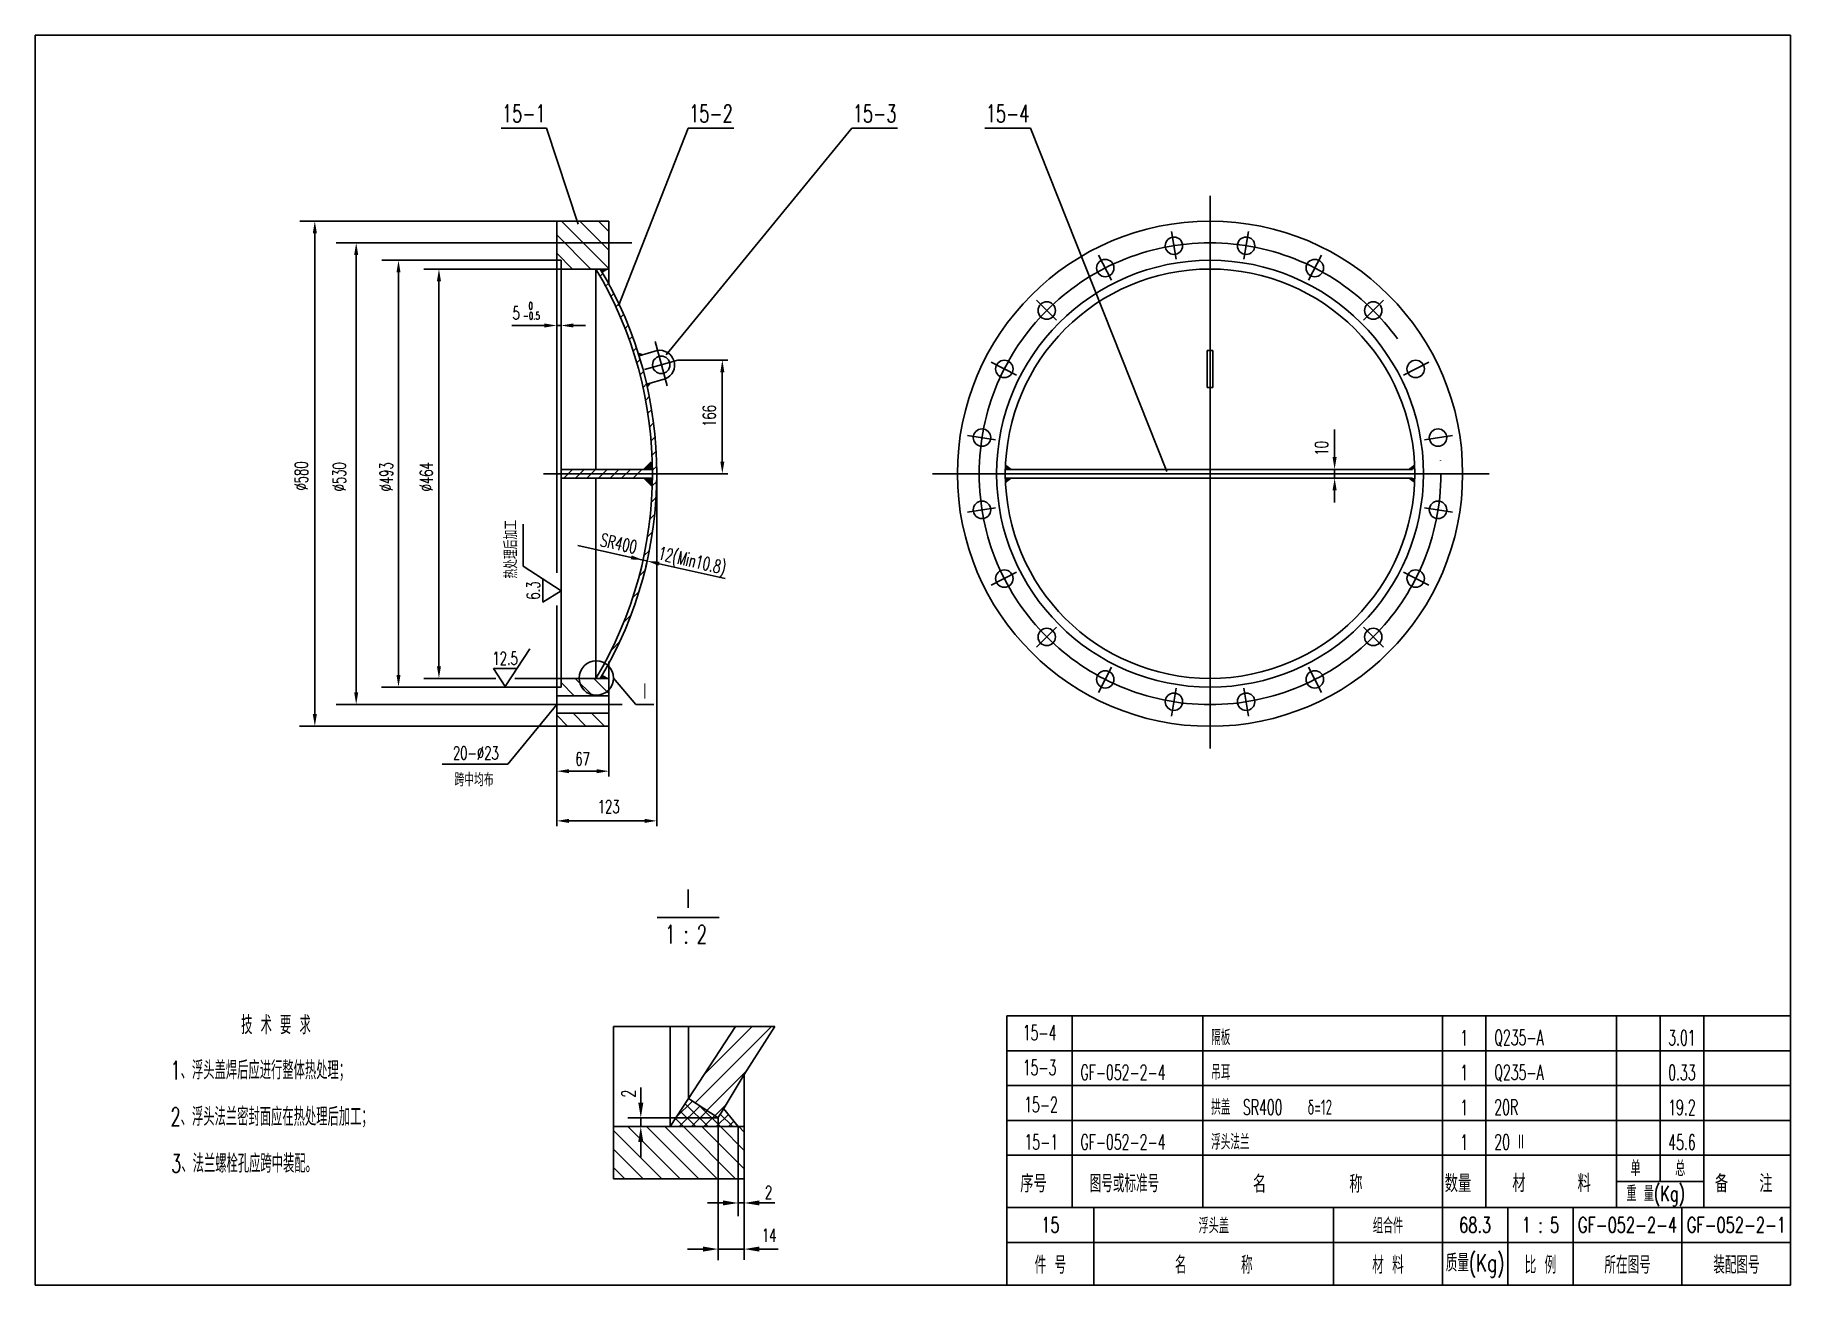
# Model space of a CAD drawing. Extents: x 19 to 423, y 12 to 299.
import ezdxf
from ezdxf.enums import TextEntityAlignment as Align

# ---------------------------------------------------------------- set-up
doc = ezdxf.new("R2010")
doc.units = 0
doc.header["$LTSCALE"] = 10
doc.header["$MEASUREMENT"] = 0
doc.linetypes.add('DASHDOT-M', pattern=[36, 30, -3, 0, -3])
doc.linetypes.add('DIVIDE-M', pattern=[39, 30, -3, 0, -3, 0, -3])
doc.layers.get('0').update_dxf_attribs({"linetype": 'CONTINUOUS'})
for name, color, linetype in [('CDR_DWG1', 4, 'CONTINUOUS'), ('CDR_DWG2', 2, 'CONTINUOUS'), ('CDR_DWG3', 1, 'DASHDOT-M'), ('CDR_DWG4', 3, 'DIVIDE-M')]:
    doc.layers.add(name, color=color, linetype=linetype)
doc.styles.add('HZ', font='romans', dxfattribs={"width": 0.7, "bigfont": 'hz'})

# ---------------------------------------------------------------- blocks, each defined once
blk = doc.blocks.new('*X12')
for p, q in [((9.98, 45.33), (10.61, 45.97)), ((11.23, 43.05), (11.88, 43.7)), ((12.44, 40.72), (13.1, 41.39)), ((13.58, 38.33), (14.26, 39.01)), ((14.67, 35.88), (15.37, 36.58)), ((15.69, 33.37), (16.41, 34.09)), ((16.66, 30.8), (17.39, 31.53)), ((17.56, 28.16), (18.31, 28.92)), ((18.39, 25.46), (19.16, 26.23)), ((19.14, 22.68), (19.94, 23.47)), ((19.83, 19.83), (20.64, 20.64)), ((20.43, 16.89), (21.27, 17.73)), ((20.94, 13.87), (21.81, 14.73)), ((21.37, 10.76), (22.26, 11.65)), ((21.69, 7.55), (22.61, 8.47)), ((21.9, 4.22), (22.85, 5.18)), ((22, 0.78), (22.98, 1.77)), ((21.96, -2.79), (22.98, -1.77)), ((21.77, -6.52), (22.84, -5.45)), ((21.41, -10.41), (22.53, -9.29)), ((20.84, -14.51), (22.02, -13.33)), ((20.04, -18.86), (21.29, -17.6)), ((18.93, -23.5), (20.28, -22.15)), ((17.44, -28.52), (18.91, -27.06)), ((15.41, -34.09), (17.05, -32.45)), ((12.56, -40.48), (14.48, -38.56))]:
    blk.add_line(p, q)
blk = doc.blocks.new('*X11')
at = {"color": 0}
for p, q in [((133.11, 66.29), (130.58, 68.82)), ((146.83, 56.82), (134.83, 68.82)), ((151.07, 56.82), (139.07, 68.82)), ((155.31, 56.82), (143.31, 68.82)), ((157.28, 59.1), (147.55, 68.82)), ((157.28, 63.34), (151.8, 68.82)), ((157.28, 67.58), (156.04, 68.82)), ((138.34, 56.82), (127.28, 67.89)), ((142.58, 56.82), (134.08, 65.32)), ((134.1, 56.82), (127.28, 63.64)), ((129.86, 56.82), (127.28, 59.4))]:
    blk.add_line(p, q, dxfattribs=at)
blk = doc.blocks.new('*X10')
at = {"color": 0}
for p, q in [((141.67, 70.96), (145.38, 74.67)), ((142.36, 68.82), (147.09, 73.55)), ((148.97, 68.82), (143.71, 74.08)), ((151.8, 68.82), (147.03, 73.59)), ((148.02, 68.82), (153.17, 73.97)), ((140.48, 68.82), (140.36, 68.95)), ((143.31, 68.82), (141.47, 70.66)), ((146.14, 68.82), (142.59, 72.37)), ((145.19, 68.82), (148.8, 72.43)), ((150.84, 68.82), (153.63, 71.61)), ((154.63, 68.82), (151.77, 71.67)), ((153.67, 68.82), (154.89, 70.04))]:
    blk.add_line(p, q, dxfattribs=at)
blk = doc.blocks.new('*X9')
for p, q in [((18.71, 5.45), (36.26, 23)), ((20.8, 11.96), (31.84, 23)), ((21.38, 3.71), (30.56, 12.89))]:
    blk.add_line(p, q)
blk = doc.blocks.new('*X14')
at = {"color": 0}
for p, q in [((143.94, 161.53), (139.94, 165.53)), ((147.66, 162.05), (144.18, 165.53)), ((139.69, 161.53), (136.66, 164.57)), ((142.45, 154.53), (139.45, 157.53)), ((146.69, 154.53), (143.69, 157.53)), ((138.21, 154.53), (135.66, 157.08))]:
    blk.add_line(p, q, dxfattribs=at)
blk = doc.blocks.new('*X13')
for p, q in [((101.65, 99), (103.65, 101)), ((104.3, 99), (106.3, 101)), ((106.95, 99), (108.95, 101)), ((109.61, 99), (111.61, 101)), ((112.26, 99), (114.26, 101)), ((114.91, 99), (116.91, 101)), ((117.56, 99), (119.56, 101))]:
    blk.add_line(p, q)
blk = doc.blocks.new('*X15')
at = {"color": 0}
for p, q in [((147.66, 259.63), (136.76, 270.53)), ((147.66, 263.88), (141, 270.53)), ((147.66, 268.12), (145.25, 270.53)), ((143.52, 259.53), (135.66, 267.39)), ((139.27, 259.53), (135.66, 263.15))]:
    blk.add_line(p, q, dxfattribs=at)

msp = doc.modelspace()

# ---------------------------------------------------------------- linework, layer by layer
for p, q in [((19.46, 299.33), (422.46, 299.33)), ((422.46, 299.33), (422.46, 12.33)), ((136.89, 277.97), (126.45, 277.97)), ((144.13, 255.89), (136.89, 277.97)), ((153.4, 237.19), (169.41, 277.97)), ((164.36, 225.91), (206.99, 277.97)), ((179.85, 277.97), (169.41, 277.97)), ((217.43, 277.97), (206.99, 277.97)), ((247.96, 277.97), (237.52, 277.97)), ((279.33, 199.12), (247.96, 277.97)), ((139.36, 256.63), (80.26, 256.63)), ((80.26, 256.63), (84.93, 256.63)), ((83.68, 143.43), (83.68, 253.83)), ((136.34, 251.63), (88.56, 251.63)), ((88.56, 251.63), (94.43, 251.63)), ((93.18, 248.83), (93.18, 148.43)), ((139.27, 247.63), (99.06, 247.63)), ((99.06, 247.63), (104.14, 247.63)), ((102.89, 152.43), (102.89, 244.83)), ((140.26, 245.63), (108.7, 245.63)), ((108.7, 245.63), (113.43, 245.63)), ((112.18, 242.83), (112.18, 154.43)), ((139.21, 231.43), (139.21, 233.91)), ((140.21, 231.43), (140.21, 233.91)), ((136.41, 232.66), (128.92, 232.66)), ((140.21, 232.66), (139.21, 232.66)), ((143.01, 232.66), (145.81, 232.66)), ((167.06, 224.73), (178.49, 224.73)), ((177.24, 201.43), (177.24, 221.93)), ((317.82, 202.43), (317.82, 208.75)), ((162.21, 198.56), (162.21, 120.04)), ((165.21, 198.63), (178.49, 198.63)), ((318.58, 199.63), (316.57, 199.63)), ((318.58, 197.63), (316.57, 197.63)), ((317.82, 197.63), (317.82, 199.63)), ((317.82, 194.83), (317.82, 192.03)), ((131.51, 177.44), (131.51, 187.04)), ((144.1, 182.13), (159.04, 178.81)), ((140.21, 171.74), (131.51, 177.44)), ((156.3, 179.41), (153.57, 180.03)), ((159.04, 178.81), (158.76, 177.58)), ((159.04, 178.8), (159.99, 178.59)), ((159.99, 178.6), (159.71, 177.37)), ((162.72, 177.97), (177.88, 174.57)), ((136.04, 174.47), (136.04, 169.11)), ((136.04, 169.11), (140.21, 171.74)), ((139.21, 168.34), (139.21, 149.88)), ((127.36, 149.74), (133.06, 158.44)), ((130.1, 153.91), (124.73, 153.91)), ((124.73, 153.91), (127.36, 149.74)), ((151.21, 151.63), (151.21, 155.48)), ((139.23, 149.63), (98.98, 149.63)), ((98.98, 149.63), (104.14, 149.63)), ((125.21, 151.63), (108.7, 151.63)), ((108.7, 151.63), (113.43, 151.63)), ((141.35, 151.63), (129.6, 151.63)), ((152.23, 151.7), (157.4, 145.63)), ((135.61, 145.63), (88.56, 145.63)), ((88.56, 145.63), (94.43, 145.63)), ((139.21, 145.63), (127.96, 131.91)), ((157.4, 145.63), (161.51, 145.63)), ((139.23, 140.63), (80.16, 140.63)), ((80.26, 140.63), (84.93, 140.63)), ((139.23, 140.63), (139.23, 129.08)), ((151.21, 140.63), (151.21, 129.08)), ((127.96, 131.91), (112.95, 131.91)), ((139.23, 129.08), (139.23, 117.67)), ((142.03, 130.33), (148.41, 130.33)), ((142.03, 118.92), (159.41, 118.92)), ((162.21, 120.04), (162.21, 117.67)), ((242.56, 66.15), (422.56, 66.15)), ((182.27, 48.72), (182.27, 60.72)), ((158.52, 54.22), (158.52, 57.72)), ((242.56, 58.15), (422.56, 58.15)), ((176.2, 50.72), (155.52, 50.72)), ((158.52, 50.72), (158.52, 48.72)), ((176.97, 51.89), (176.2, 50.72)), ((176.27, 50.65), (176.27, 18.08)), ((180.86, 48.65), (180.86, 28.19)), ((242.56, 50.15), (422.56, 50.15)), ((158.52, 45.22), (158.52, 41.72)), ((242.56, 42.15), (422.56, 42.15)), ((392.56, 36.15), (392.56, 42.15)), ((182.27, 36.65), (182.27, 18.16)), ((382.56, 36.15), (402.56, 36.15)), ((177.36, 31.19), (173.86, 31.19)), ((180.86, 31.19), (182.22, 31.19)), ((185.77, 31.19), (189.27, 31.19)), ((172.77, 20.6), (169.27, 20.6)), ((176.34, 20.6), (182.29, 20.6)), ((185.77, 20.6), (190.06, 20.6)), ((242.57, 22.15), (422.57, 22.15)), ((242.46, 12.33), (422.46, 12.33))]:
    msp.add_line(p, q)
msp.add_circle((148.29, 151.7), 3.94)
for points in [[(83.22, 253.83), (84.15, 253.83), (83.68, 256.63)], [(92.71, 248.83), (93.65, 248.83), (93.18, 251.63)], [(102.43, 244.83), (103.36, 244.83), (102.89, 247.63)], [(111.71, 242.83), (112.64, 242.83), (112.18, 245.63)], [(149.21, 245.63), (151.21, 245.63), (149.72, 244.76)], [(136.41, 233.13), (136.41, 232.2), (139.21, 232.66)], [(143.01, 233.13), (143.01, 232.2), (140.21, 232.66)], [(158.11, 225.71), (159.24, 226.03), (157.86, 226.5)], [(176.77, 221.93), (177.71, 221.93), (177.24, 224.73)], [(159.85, 219.17), (160.99, 219.49), (160.06, 218.37)], [(317.35, 202.43), (318.28, 202.43), (317.82, 199.63)], [(161.01, 199.54), (159.01, 199.63), (160.89, 201.55)], [(161.01, 197.69), (159.02, 197.59), (160.92, 195.69)], [(176.77, 201.43), (177.71, 201.43), (177.24, 198.63)], [(242.3, 199.63), (243.8, 199.65), (242.39, 200.71)], [(242.3, 197.63), (243.8, 197.6), (242.39, 196.54)], [(317.35, 194.83), (318.28, 194.83), (317.82, 197.63)], [(336.13, 199.63), (334.63, 199.65), (336.05, 200.71)], [(336.13, 197.63), (334.63, 197.6), (336.05, 196.54)], [(156.41, 179.87), (156.2, 178.96), (159.04, 178.81)], [(156.41, 179.87), (156.2, 178.96), (159.04, 178.8)], [(162.82, 178.43), (162.62, 177.52), (159.99, 178.59)], [(111.71, 154.43), (112.64, 154.43), (112.18, 151.63)], [(102.43, 152.43), (103.36, 152.43), (102.89, 149.63)], [(151.21, 151.63), (149.21, 151.63), (149.72, 152.47)], [(151.21, 151.63), (149.21, 151.63), (149.21, 151.63)], [(149.21, 151.63), (149.21, 151.63), (149.21, 151.63)], [(92.71, 148.43), (93.65, 148.43), (93.18, 145.63)], [(83.22, 143.43), (84.15, 143.43), (83.68, 140.63)], [(142.03, 130.79), (142.03, 129.86), (139.23, 130.33)], [(148.41, 130.79), (148.41, 129.86), (151.21, 130.33)], [(142.03, 119.39), (142.03, 118.45), (139.23, 118.92)], [(159.41, 119.39), (159.41, 118.45), (162.21, 118.92)], [(159.1, 54.22), (157.94, 54.22), (158.52, 50.72)], [(159.1, 45.22), (157.94, 45.22), (158.52, 48.72)], [(177.36, 30.61), (177.36, 31.78), (180.86, 31.19)], [(185.77, 30.61), (185.77, 31.78), (182.27, 31.19)], [(172.77, 20.02), (172.77, 21.18), (176.27, 20.6)], [(185.77, 20.02), (185.77, 21.18), (182.27, 20.6)]]:
    msp.add_solid(points)
at = {"layer": 'CDR_DWG1'}
for p, q in [((19.46, 12.33), (19.46, 299.33)), ((139.21, 256.63), (151.21, 256.63)), ((139.21, 247.63), (139.21, 256.63)), ((151.21, 256.63), (151.21, 245.63)), ((139.21, 198.63), (139.21, 247.63)), ((140.21, 247.63), (139.21, 247.63)), ((140.21, 245.63), (140.21, 247.63)), ((140.21, 245.63), (140.21, 198.63)), ((151.21, 245.63), (140.21, 245.63)), ((148.21, 199.76), (148.21, 245.63)), ((151.21, 245.63), (151.21, 242.31)), ((158.11, 225.71), (162.27, 226.9)), ((288.55, 226.9), (289.21, 226.9)), ((288.55, 226.9), (288.55, 218.45)), ((289.87, 226.9), (289.21, 226.9)), ((289.87, 226.9), (289.87, 218.45)), ((159.88, 219.18), (164.14, 220.39)), ((288.55, 218.45), (289.21, 218.45)), ((289.87, 218.45), (289.21, 218.45)), ((139.21, 198.63), (139.21, 175.89)), ((140.21, 199.63), (161.01, 199.63)), ((140.21, 151.63), (140.21, 198.63)), ((140.21, 197.63), (161.01, 197.63)), ((148.21, 197.74), (148.21, 151.63)), ((242.27, 199.63), (335.71, 199.63)), ((242.27, 197.63), (335.71, 197.63)), ((140.21, 149.63), (139.21, 149.63)), ((139.21, 149.63), (139.21, 147.63)), ((140.21, 151.63), (140.21, 149.63)), ((151.21, 151.63), (140.21, 151.63)), ((151.21, 151.63), (151.21, 147.63)), ((139.21, 147.63), (139.21, 143.63)), ((139.21, 147.63), (151.21, 147.63)), ((151.21, 147.63), (151.21, 143.63)), ((139.21, 143.63), (139.21, 140.63)), ((139.21, 143.63), (151.21, 143.63)), ((151.21, 143.63), (151.21, 140.63)), ((139.21, 140.63), (151.21, 140.63)), ((242.56, 74.15), (422.56, 74.15)), ((242.57, 12.15), (242.57, 74.15)), ((257.56, 42.15), (257.56, 74.15)), ((287.56, 42.15), (287.56, 74.15)), ((342.56, 42.15), (342.56, 74.15)), ((352.56, 42.15), (352.56, 74.15)), ((382.56, 42.15), (382.56, 74.15)), ((392.56, 42.15), (392.56, 74.15)), ((402.56, 30.15), (402.56, 74.15)), ((152.27, 71.72), (152.27, 36.72)), ((165.27, 48.72), (165.27, 71.72)), ((169.46, 55.15), (180.27, 71.72)), ((169.46, 55.15), (169.47, 71.72)), ((182.27, 60.72), (189.27, 71.72)), ((176.97, 51.89), (182.27, 60.72)), ((165.27, 48.72), (169.46, 55.15)), ((176.27, 50.72), (169.46, 55.15)), ((180.86, 48.72), (177.54, 52.85)), ((152.27, 48.72), (165.27, 48.72)), ((165.27, 48.72), (182.27, 48.72)), ((182.27, 36.72), (182.27, 48.72)), ((257.56, 30.15), (257.56, 42.15)), ((287.56, 30.15), (287.56, 42.15)), ((342.56, 30.15), (342.56, 42.15)), ((352.56, 30.15), (352.56, 42.15)), ((382.56, 30.15), (382.56, 42.15)), ((152.27, 36.72), (182.27, 36.72)), ((242.57, 30.15), (422.57, 30.15)), ((262.57, 12.15), (262.57, 30.15)), ((317.57, 12.15), (317.57, 30.15)), ((342.57, 12.15), (342.57, 30.15)), ((357.57, 12.15), (357.57, 30.15)), ((372.57, 12.15), (372.57, 30.15)), ((397.57, 12.15), (397.57, 30.15)), ((422.46, 12.33), (19.46, 12.33))]:
    msp.add_line(p, q, dxfattribs=at)
for centre, radius in [((289.21, 198.63), 58), ((280.92, 250.97), 2), ((297.5, 250.97), 2), ((289.21, 198.63), 49), ((265.15, 245.85), 2), ((313.27, 245.85), 2), ((289.21, 198.63), 47), ((251.73, 236.1), 2), ((326.69, 236.1), 2), ((163.21, 223.63), 2), ((241.99, 222.69), 2), ((336.43, 222.69), 2), ((236.86, 206.92), 2), ((341.56, 206.92), 2), ((236.86, 190.33), 2), ((341.56, 190.33), 2), ((241.99, 174.56), 2), ((336.43, 174.56), 2), ((251.73, 161.15), 2), ((326.69, 161.15), 2), ((265.15, 151.4), 2), ((313.27, 151.4), 2), ((280.92, 146.28), 2), ((297.5, 146.28), 2)]:
    msp.add_circle(centre, radius, dxfattribs=at)
for centre, radius, start, end in [((69.75, 198.63), 91.46, 329.0776, 30.9224), ((70.75, 198.63), 91.46, 329.0776, 30.9224), ((162.88, 223.56), 3.4, 291.7093, 100.2907)]:
    msp.add_arc(centre, radius, start, end, dxfattribs=at)
at = {"layer": 'CDR_DWG2'}
msp.add_line((162.29, 96.77), (176.54, 96.77), dxfattribs=at)
at = {"layer": 'CDR_DWG3', "linetype": 'DASHDOT-M'}
for p, q in [((289.21, 262.46), (289.21, 135.56)), ((281.41, 247.86), (280.4, 254.28)), ((297.01, 247.86), (298.03, 254.28)), ((136, 251.63), (156.46, 251.63)), ((266.58, 243.04), (263.63, 248.84)), ((311.84, 243.04), (314.79, 248.84)), ((253.97, 233.87), (249.36, 238.47)), ((324.46, 233.87), (329.06, 238.47)), ((164.59, 218.82), (161.81, 228.98)), ((159.37, 222.52), (167.06, 224.73)), ((244.8, 221.25), (239, 224.21)), ((333.62, 221.25), (339.42, 224.21)), ((239.98, 206.42), (233.55, 207.44)), ((338.44, 206.42), (344.87, 207.44)), ((136.21, 198.63), (165.21, 198.63)), ((225.46, 198.63), (353.3, 198.63)), ((239.98, 190.83), (233.55, 189.81)), ((338.44, 190.83), (344.87, 189.81)), ((244.8, 176), (239, 173.04)), ((333.62, 176), (339.42, 173.04)), ((253.97, 163.38), (249.36, 158.78)), ((324.46, 163.38), (329.06, 158.78)), ((266.58, 154.21), (263.63, 148.42)), ((311.84, 154.21), (314.79, 148.42)), ((281.41, 149.4), (280.4, 142.97)), ((297.01, 149.4), (298.03, 142.97)), ((135.4, 145.63), (154.21, 145.63))]:
    msp.add_line(p, q, dxfattribs=at)
msp.add_circle((289.21, 198.63), 53, dxfattribs=at)
at = {"layer": 'CDR_DWG4', "linetype": 'DIVIDE-M'}
msp.add_line((189.27, 71.72), (152.27, 71.72), dxfattribs=at)

# ---------------------------------------------------------------- block references
for name, p in [('*X15', (3.55, -13.91)), ('*X12', (139.21, 198.63)), ('*X13', (39.21, 98.63)), ('*X14', (3.55, -13.91)), ('*X9', (152.27, 48.72)), ('*X10', (24.99, -20.1)), ('*X11', (24.99, -20.1))]:
    msp.add_blockref(name, p)

# ---------------------------------------------------------------- texts
at = {"style": 'HZ'}
for s, height, width, p in [('0', 1.7, 0.7, (132.73, 236.33)), ('-0.5', 1.7, 0.7, (131.49, 234.04)), ('跨中均布', 3, 0.65, (115.76, 126.88)), ('       技 术 要 求', 4.2, 0.65, (52.52, 69.94)), ('15-4', 3.5, 0.6, (246.21, 68.54)), ('隔板', 3.5, 0.6, (289.47, 67.43)), ('Q235-A', 3.5, 0.6, (354.47, 67.43)), ('1、浮头盖焊后应进行整体热处理；', 4.2, 0.65, (50.54, 59.57)), ('15-3', 3.5, 0.6, (246.21, 60.54)), ('GF-052-2-4', 3.5, 0.6, (259.47, 59.43)), ('吊耳', 3.5, 0.6, (289.47, 59.43)), ('Q235-A', 3.5, 0.6, (354.47, 59.43)), ('2、浮头法兰密封面应在热处理后加工；', 4.2, 0.65, (50.54, 48.89)), ('15-2', 3.5, 0.6, (246.54, 52.02)), ('拱盖  SR400   δ=12', 3.5, 0.6, (289.47, 51.43)), ('20R', 3.5, 0.6, (354.47, 51.43)), ('15-1', 3.5, 0.6, (246.61, 43.43)), ('GF-052-2-4', 3.5, 0.6, (259.47, 43.43)), ('浮头法兰', 3.5, 0.6, (289.47, 43.43)), ('20 Ⅱ', 3.5, 0.6, (354.47, 43.43)), ('3、法兰螺栓孔应跨中装配。', 4.2, 0.65, (50.7, 38.15)), ('单', 3.5, 0.7, (385.74, 37.4)), ('总', 3.5, 0.7, (396.01, 37.35)), ('序号', 4, 0.8, (245.64, 33.63)), ('图号或标准号', 4, 0.7, (261.59, 33.65)), ('名        称', 4, 0.8, (299.06, 33.53)), ('数量', 4, 0.8, (343.09, 33.65)), ('材     料', 4, 0.8, (358.63, 33.7)), ('备   注', 4, 0.8, (405.13, 33.65)), ('2', 3, 0.65, (187.01, 32.14)), ('重 量(Kg)', 3.5, 0.7, (384.8, 31.62))]:
    msp.add_text(s, height=height, dxfattribs=dict(at, width=width)).set_placement(p)
at = {"style": 'HZ', "width": 0.65}
for s, p in [('5', (129.91, 234.04)), ('12.5', (127.36, 154.73)), ('20-%%C23', (120.65, 132.99)), ('67', (145.15, 131.65)), ('123', (151.15, 120.68)), ('14', (187.99, 22.28))]:
    msp.add_text(s, height=3, dxfattribs=at).set_placement(p, align=Align.CENTER)
for s, rotation, p in [('166', 90, (175.74, 209.4)), ('10', 90, (316.32, 202.79)), ('SR400', 347.4883, (149.02, 182.05)), ('12(Min10.8)', 347, (162.28, 179.03))]:
    msp.add_text(s, height=3, rotation=rotation, dxfattribs=at).set_placement(p)
at = {"style": 'HZ'}
for s, height, width, p in [('%%C580 ', 3, 0.65, (82.07, 198.79)), ('%%C530 ', 3, 0.65, (90.8, 198.59)), ('%%C493 ', 3, 0.65, (101.58, 198.59)), ('%%C464 ', 3, 0.65, (110.79, 198.59)), ('热处理后加工', 3, 0.65, (130.18, 181.28)), ('6.3', 3, 0.65, (135.32, 171.81)), ('2', 3.2, 0.7, (157.34, 56.3))]:
    msp.add_text(s, height=height, rotation=90, dxfattribs=dict(at, width=width)).set_placement(p, align=Align.CENTER)
for s, height, width, p in [('Ⅰ', 4, 0.65, (159.46, 148.63)), ('1', 3.5, 0.6, (347.56, 69.13)), ('3.01', 3.5, 0.6, (397.56, 69.13)), ('1', 3.5, 0.6, (347.56, 61.13)), ('0.33', 3.5, 0.6, (397.56, 61.13)), ('1', 3.5, 0.6, (347.56, 53.13)), ('19.2', 3.5, 0.6, (397.56, 53.13)), ('1', 3.5, 0.6, (347.56, 45.13)), ('45.6', 3.5, 0.6, (397.56, 45.13)), ('15', 3.5, 0.7, (252.57, 26.15)), ('浮头盖', 3.5, 0.7, (290.07, 26.15)), ('组合件', 3.5, 0.7, (330.07, 26.15)), ('68.3', 3.5, 0.7, (350.07, 26.15)), ('1 : 5', 3.5, 0.7, (365.07, 26.15)), ('GF-052-2-4', 3.5, 0.7, (385.07, 26.15)), ('GF-052-2-1', 3.5, 0.7, (410.07, 26.15)), ('质量(Kg)', 4, 0.7, (350.07, 17.15)), ('件 号', 4, 0.7, (252.57, 17.15)), ('名      称', 4, 0.7, (290.07, 17.15)), ('材 料', 4, 0.7, (330.07, 17.15)), ('比 例', 4, 0.7, (365.07, 17.15)), ('所在图号', 4, 0.7, (385.07, 17.15)), ('装配图号', 4, 0.7, (410.07, 17.15))]:
    msp.add_text(s, height=height, dxfattribs=dict(at, width=width)).set_placement(p, align=Align.MIDDLE)
at = {"layer": 'CDR_DWG1', "style": 'HZ', "width": 0.68}
for s, p in [('15-1', (131.67, 281.33)), ('15-2', (174.63, 281.33)), ('15-3', (212.21, 281.33)), ('15-4', (242.74, 281.33))]:
    msp.add_text(s, height=4, dxfattribs=at).set_placement(p, align=Align.MIDDLE)
at = {"layer": 'CDR_DWG2', "style": 'HZ', "width": 0.65}
for s, p in [('I', (168.93, 98.96)), ('1 : 2', (164.12, 90.78))]:
    msp.add_text(s, height=4.2, dxfattribs=at).set_placement(p)

doc.saveas('drawing.dxf')
